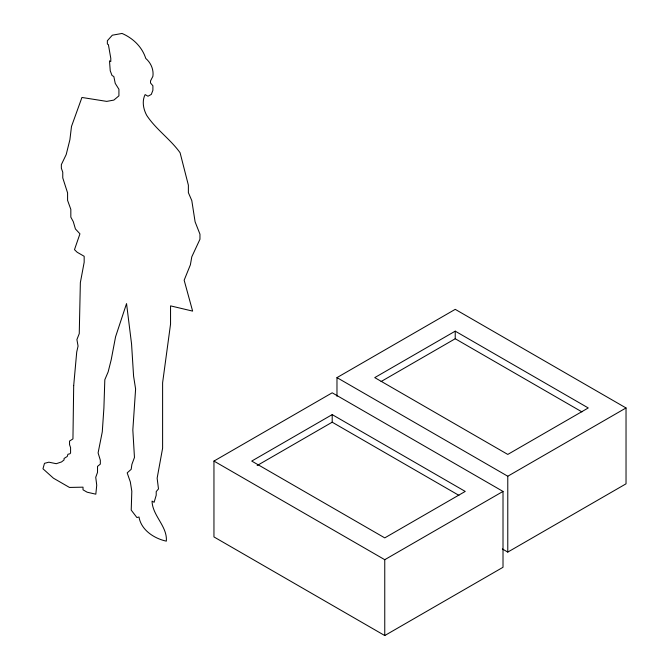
<?xml version="1.0" encoding="UTF-8"?>
<svg xmlns="http://www.w3.org/2000/svg" width="669" height="669" viewBox="0 0 669 669"><rect width="100%" height="100%" fill="white"/><g stroke="black" fill="none" stroke-linecap="round" stroke-linejoin="round"><path stroke-width="1" d="M336.975 396.324L336.975 377.617L455.229 309.346L626.033 407.956L626.033 483.821L507.779 552.092L502.36 548.956M213.955 461.075L332.2 392.803L503.013 491.422L503.013 567.279L384.759 635.55L213.955 536.931L213.955 461.075L384.759 559.694L503.013 491.422M455.229 331.155L374.749 377.617L507.779 454.427L588.26 407.956L455.229 331.155L455.229 338.74L581.93 411.887M381.079 381.547L455.229 338.74M332.2 414.613L251.728 461.075L384.759 537.884L465.239 491.422L332.2 414.613L332.2 422.198L458.901 495.344M257.147 465.532L332.2 422.198M336.975 377.617L507.779 476.228L626.033 407.956M507.779 476.228L507.779 552.092M384.759 559.694L384.759 635.55M73.69 385.603L72.946 438.923L69.543 441.055L69.543 444.642L70.58 447.645L70.58 453.022L69.852 453.825L67.937 454.251L67.276 456.45L64.057 458.466L64.057 459.954L61.548 461.928L56.271 463.701L48.887 462.187L44.489 463.333L42.967 468.785L53.428 478.184L69.467 487.442L83.015 487.166L83.015 489.817L87.154 492.208L95.818 494.182L96.737 485.217L95.742 477.265L97.523 472.364L97.523 466.393L100.333 464.11L100.333 460.222L98.1 452.896L102.273 431.898L103.896 408.123L104.824 379.708L108.152 371.905L111.205 359.771L115.57 336.8L126.541 303.601L131.559 343.983L133.583 376.129L135.606 389.007L132.83 429.991L134.461 457.445L131.885 464.411L131.183 469.32L127.185 472.883L130.321 481.897L131.818 491.247L131.216 510.104L136.902 517.538L139.001 517.003C141.142 530.107 154.305 538.57 166.33 541.146C167.559 526.344 152.381 515.699 152.047 501.098L154.121 502.294L156.212 495.185L156.212 491.606L158.486 488.914L157.14 478.168L162.609 448.18L162.609 382.768L170.545 324.097L170.545 305.875L192.622 311.102L184.151 280.211L190.381 264.815L191.794 256.821L199.956 239.251L199.956 234.175L195.105 221.849L191.802 200.6L188.374 192.647L188.374 185.179L180.086 152.733C170.269 139.043 155.81 129.293 146.678 115.311C143.333 109.064 141.786 101.128 145.131 94.588L147.974 96.227L151.311 94.404L152.9 90.265L152.9 85.783L150.525 83.006L150.525 80.916L152.9 76.316C153.845 69.551 150.876 62.836 145.758 58.429C142.104 46.872 133.006 38.192 122.034 33.45L112.308 35.206L107.358 40.742L107.358 44.029L108.395 44.631L110.786 58.32L110.786 61.598L109.499 60.854L110.243 70.805L112.016 75.472L113.83 76.517L115.235 83.391L118.923 89.27L118.923 95.843L113.864 100.091L106.731 101.387L81.936 97.465L71.491 126.458L69.894 139.746L66.198 154.556L61.347 164.624L61.347 168.212L62.761 172.217L62.761 177.887L67.586 192.906L67.586 200.374L70.83 209.389L70.83 217.149L73.281 221.648L75.43 228.965L79.945 233.824L74.485 249.662L77.178 252.255L84.169 256.286L84.169 262.265L80.355 282.636L79.251 333.647L76.91 339.576L78.064 346.065L76.726 351.986L73.69 385.603"/></g></svg>
